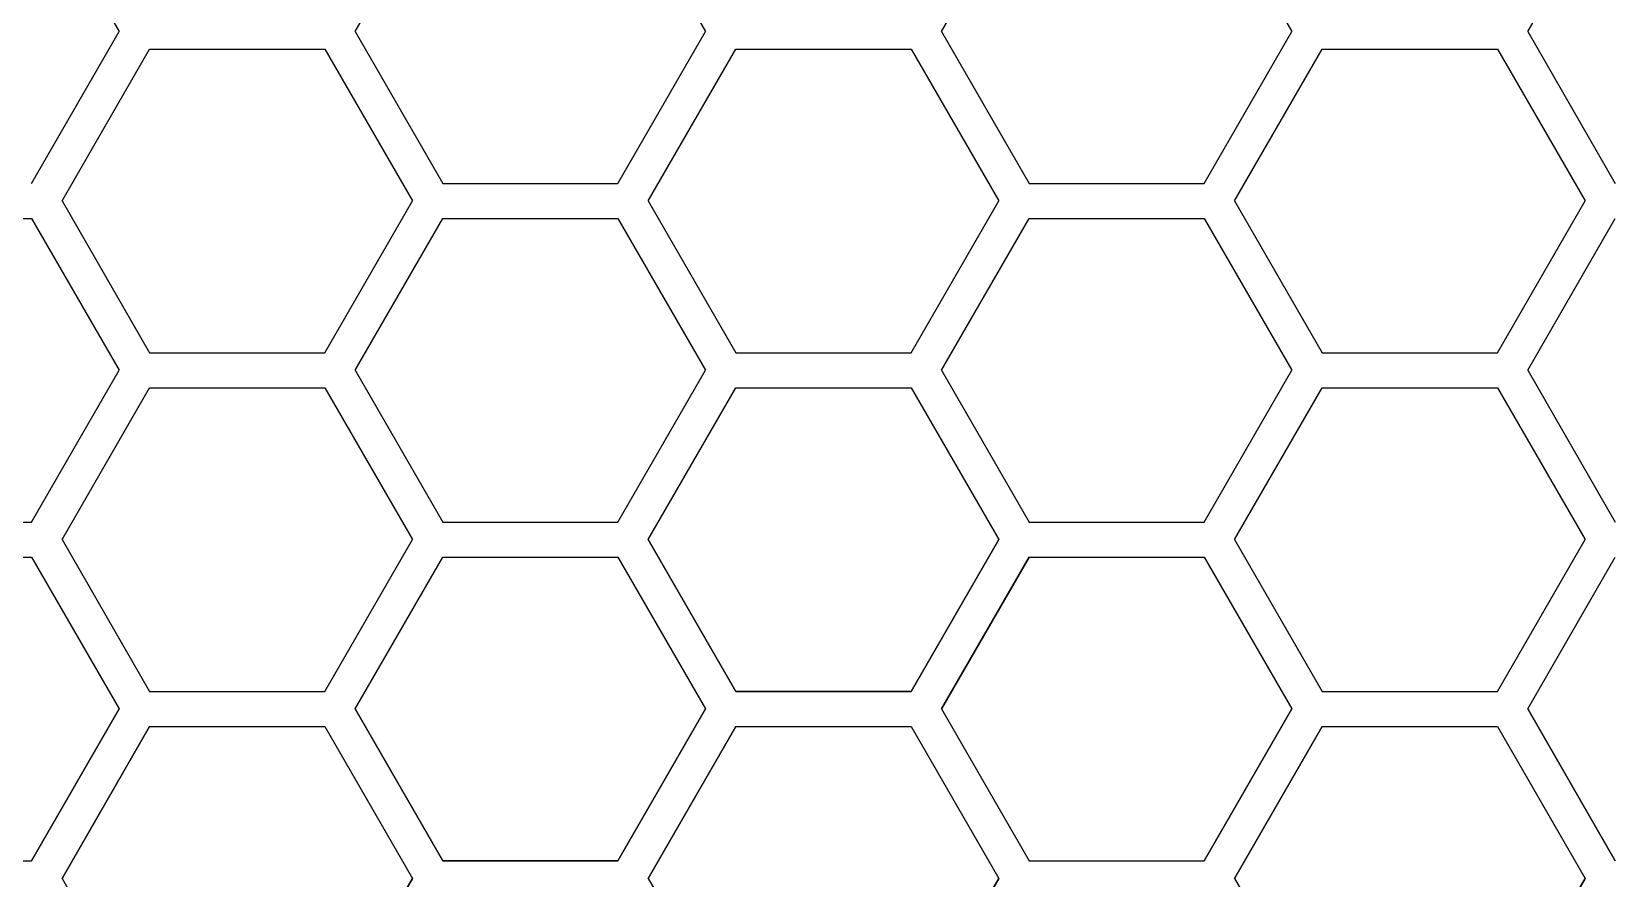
# Model space of a CAD drawing. Header units: millimetres. Extents: x 606 to 1123, y -612 to 146.
# Drawn here: x 740.7 to 921.5, y -243.3 to -146.7 of the extents above; entities that cross this region are included whole.
import ezdxf

# ---------------------------------------------------------------- set-up
doc = ezdxf.new("R2010")
doc.units = ezdxf.units.MM
doc.layers.get('0').update_dxf_attribs({"linetype": 'CONTINUOUS', "lineweight": 25})

msp = doc.modelspace()

# ---------------------------------------------------------------- linework, layer by layer
for p, q in [((740.68, -129.42), (750.68, -146.74)), ((740.68, -129.42), (750.68, -146.74)), ((740.68, -129.42), (750.68, -146.74)), ((777.61, -146.74), (787.61, -129.42)), ((777.61, -146.74), (787.61, -129.42)), ((777.61, -146.74), (787.61, -129.42)), ((777.61, -146.74), (787.61, -129.42)), ((777.61, -146.74), (787.61, -129.42)), ((777.61, -146.74), (787.61, -129.42)), ((777.61, -146.74), (787.61, -129.42)), ((777.61, -146.74), (787.61, -129.42)), ((777.61, -146.74), (787.61, -129.42)), ((807.61, -129.42), (817.61, -146.74)), ((807.61, -129.42), (817.61, -146.74)), ((807.61, -129.42), (817.61, -146.74)), ((807.61, -129.42), (817.61, -146.74)), ((807.61, -129.42), (817.61, -146.74)), ((807.61, -129.42), (817.61, -146.74)), ((807.61, -129.42), (817.61, -146.74)), ((807.61, -129.42), (817.61, -146.74)), ((807.61, -129.42), (817.61, -146.74)), ((844.54, -146.74), (854.54, -129.42)), ((844.54, -146.74), (854.54, -129.42)), ((844.54, -146.74), (854.54, -129.42)), ((844.54, -146.74), (854.54, -129.42)), ((844.54, -146.74), (854.54, -129.42)), ((844.54, -146.74), (854.54, -129.42)), ((874.54, -129.42), (884.54, -146.74)), ((874.54, -129.42), (884.54, -146.74)), ((874.54, -129.42), (884.54, -146.74)), ((874.54, -129.42), (884.54, -146.74)), ((874.54, -129.42), (884.54, -146.74)), ((874.54, -129.42), (884.54, -146.74)), ((911.47, -146.74), (921.47, -129.42)), ((911.47, -146.74), (921.47, -129.42)), ((911.47, -146.74), (921.47, -129.42)), ((911.47, -146.74), (921.47, -129.42)), ((911.47, -146.74), (921.47, -129.42)), ((911.47, -146.74), (921.47, -129.42)), ((740.68, -164.06), (750.68, -146.74)), ((740.68, -164.06), (750.68, -146.74)), ((740.68, -164.06), (750.68, -146.74)), ((740.68, -164.06), (750.68, -146.74)), ((740.68, -164.06), (750.68, -146.74)), ((740.68, -164.06), (750.68, -146.74)), ((777.61, -146.74), (787.61, -164.06)), ((777.61, -146.74), (787.61, -164.06)), ((777.61, -146.74), (787.61, -164.06)), ((777.61, -146.74), (787.61, -164.06)), ((777.61, -146.74), (787.61, -164.06)), ((777.61, -146.74), (787.61, -164.06)), ((777.61, -146.74), (787.61, -164.06)), ((777.61, -146.74), (787.61, -164.06)), ((777.61, -146.74), (787.61, -164.06)), ((777.61, -146.74), (787.61, -164.06)), ((777.61, -146.74), (787.61, -164.06)), ((777.61, -146.74), (787.61, -164.06)), ((807.61, -164.06), (817.61, -146.74)), ((807.61, -164.06), (817.61, -146.74)), ((807.61, -164.06), (817.61, -146.74)), ((807.61, -164.06), (817.61, -146.74)), ((807.61, -164.06), (817.61, -146.74)), ((807.61, -164.06), (817.61, -146.74)), ((807.61, -164.06), (817.61, -146.74)), ((807.61, -164.06), (817.61, -146.74)), ((807.61, -164.06), (817.61, -146.74)), ((807.61, -164.06), (817.61, -146.74)), ((807.61, -164.06), (817.61, -146.74)), ((807.61, -164.06), (817.61, -146.74)), ((844.54, -146.74), (854.54, -164.06)), ((844.54, -146.74), (854.54, -164.06)), ((844.54, -146.74), (854.54, -164.06)), ((844.54, -146.74), (854.54, -164.06)), ((844.54, -146.74), (854.54, -164.06)), ((844.54, -146.74), (854.54, -164.06)), ((874.54, -164.06), (884.54, -146.74)), ((874.54, -164.06), (884.54, -146.74)), ((874.54, -164.06), (884.54, -146.74)), ((874.54, -164.06), (884.54, -146.74)), ((874.54, -164.06), (884.54, -146.74)), ((874.54, -164.06), (884.54, -146.74)), ((911.47, -146.74), (921.47, -164.06)), ((911.47, -146.74), (921.47, -164.06)), ((911.47, -146.74), (921.47, -164.06)), ((911.47, -146.74), (921.47, -164.06)), ((911.47, -146.74), (921.47, -164.06)), ((911.47, -146.74), (921.47, -164.06)), ((744.15, -166.06), (754.15, -148.74)), ((744.15, -166.06), (754.15, -148.74)), ((744.15, -166.06), (754.15, -148.74)), ((744.15, -166.06), (754.15, -148.74)), ((744.15, -166.06), (754.15, -148.74)), ((744.15, -166.06), (754.15, -148.74)), ((744.15, -166.06), (754.15, -148.74)), ((744.15, -166.06), (754.15, -148.74)), ((744.15, -166.06), (754.15, -148.74)), ((744.15, -166.06), (754.15, -148.74)), ((744.15, -166.06), (754.15, -148.74)), ((744.15, -166.06), (754.15, -148.74)), ((754.15, -148.74), (774.15, -148.74)), ((754.15, -148.74), (774.15, -148.74)), ((754.15, -148.74), (774.15, -148.74)), ((754.15, -148.74), (774.15, -148.74)), ((754.15, -148.74), (774.15, -148.74)), ((754.15, -148.74), (774.15, -148.74)), ((754.15, -148.74), (774.15, -148.74)), ((754.15, -148.74), (774.15, -148.74)), ((754.15, -148.74), (774.15, -148.74)), ((754.15, -148.74), (774.15, -148.74)), ((754.15, -148.74), (774.15, -148.74)), ((754.15, -148.74), (774.15, -148.74)), ((774.15, -148.74), (784.15, -166.06)), ((774.15, -148.74), (784.15, -166.06)), ((774.15, -148.74), (784.15, -166.06)), ((774.15, -148.74), (784.15, -166.06)), ((774.15, -148.74), (784.15, -166.06)), ((774.15, -148.74), (784.15, -166.06)), ((774.15, -148.74), (784.15, -166.06)), ((774.15, -148.74), (784.15, -166.06)), ((774.15, -148.74), (784.15, -166.06)), ((774.15, -148.74), (784.15, -166.06)), ((774.15, -148.74), (784.15, -166.06)), ((774.15, -148.74), (784.15, -166.06)), ((811.08, -166.06), (821.08, -148.74)), ((811.08, -166.06), (821.08, -148.74)), ((811.08, -166.06), (821.08, -148.74)), ((811.08, -166.06), (821.08, -148.74)), ((811.08, -166.06), (821.08, -148.74)), ((811.08, -166.06), (821.08, -148.74)), ((821.08, -148.74), (841.08, -148.74)), ((821.08, -148.74), (841.08, -148.74)), ((821.08, -148.74), (841.08, -148.74)), ((821.08, -148.74), (841.08, -148.74)), ((821.08, -148.74), (841.08, -148.74)), ((821.08, -148.74), (841.08, -148.74)), ((841.08, -148.74), (851.08, -166.06)), ((841.08, -148.74), (851.08, -166.06)), ((841.08, -148.74), (851.08, -166.06)), ((841.08, -148.74), (851.08, -166.06)), ((841.08, -148.74), (851.08, -166.06)), ((841.08, -148.74), (851.08, -166.06)), ((878.01, -166.06), (888.01, -148.74)), ((878.01, -166.06), (888.01, -148.74)), ((878.01, -166.06), (888.01, -148.74)), ((878.01, -166.06), (888.01, -148.74)), ((878.01, -166.06), (888.01, -148.74)), ((878.01, -166.06), (888.01, -148.74)), ((878.01, -166.06), (888.01, -148.74)), ((878.01, -166.06), (888.01, -148.74)), ((878.01, -166.06), (888.01, -148.74)), ((888.01, -148.74), (908.01, -148.74)), ((888.01, -148.74), (908.01, -148.74)), ((888.01, -148.74), (908.01, -148.74)), ((888.01, -148.74), (908.01, -148.74)), ((888.01, -148.74), (908.01, -148.74)), ((888.01, -148.74), (908.01, -148.74)), ((888.01, -148.74), (908.01, -148.74)), ((888.01, -148.74), (908.01, -148.74)), ((888.01, -148.74), (908.01, -148.74)), ((908.01, -148.74), (918.01, -166.06)), ((908.01, -148.74), (918.01, -166.06)), ((908.01, -148.74), (918.01, -166.06)), ((908.01, -148.74), (918.01, -166.06)), ((908.01, -148.74), (918.01, -166.06)), ((908.01, -148.74), (918.01, -166.06)), ((908.01, -148.74), (918.01, -166.06)), ((908.01, -148.74), (918.01, -166.06)), ((908.01, -148.74), (918.01, -166.06)), ((787.61, -164.06), (807.61, -164.06)), ((787.61, -164.06), (807.61, -164.06)), ((787.61, -164.06), (807.61, -164.06)), ((787.61, -164.06), (807.61, -164.06)), ((787.61, -164.06), (807.61, -164.06)), ((787.61, -164.06), (807.61, -164.06)), ((787.61, -164.06), (807.61, -164.06)), ((787.61, -164.06), (807.61, -164.06)), ((787.61, -164.06), (807.61, -164.06)), ((787.61, -164.06), (807.61, -164.06)), ((787.61, -164.06), (807.61, -164.06)), ((787.61, -164.06), (807.61, -164.06)), ((854.54, -164.06), (874.54, -164.06)), ((854.54, -164.06), (874.54, -164.06)), ((854.54, -164.06), (874.54, -164.06)), ((854.54, -164.06), (874.54, -164.06)), ((854.54, -164.06), (874.54, -164.06)), ((854.54, -164.06), (874.54, -164.06)), ((744.15, -166.06), (754.15, -183.38)), ((744.15, -166.06), (754.15, -183.38)), ((744.15, -166.06), (754.15, -183.38)), ((744.15, -166.06), (754.15, -183.38)), ((744.15, -166.06), (754.15, -183.38)), ((744.15, -166.06), (754.15, -183.38)), ((744.15, -166.06), (754.15, -183.38)), ((744.15, -166.06), (754.15, -183.38)), ((744.15, -166.06), (754.15, -183.38)), ((744.15, -166.06), (754.15, -183.38)), ((744.15, -166.06), (754.15, -183.38)), ((744.15, -166.06), (754.15, -183.38)), ((774.15, -183.38), (784.15, -166.06)), ((774.15, -183.38), (784.15, -166.06)), ((774.15, -183.38), (784.15, -166.06)), ((774.15, -183.38), (784.15, -166.06)), ((774.15, -183.38), (784.15, -166.06)), ((774.15, -183.38), (784.15, -166.06)), ((774.15, -183.38), (784.15, -166.06)), ((774.15, -183.38), (784.15, -166.06)), ((774.15, -183.38), (784.15, -166.06)), ((774.15, -183.38), (784.15, -166.06)), ((774.15, -183.38), (784.15, -166.06)), ((774.15, -183.38), (784.15, -166.06)), ((811.08, -166.06), (821.08, -183.38)), ((811.08, -166.06), (821.08, -183.38)), ((811.08, -166.06), (821.08, -183.38)), ((811.08, -166.06), (821.08, -183.38)), ((811.08, -166.06), (821.08, -183.38)), ((811.08, -166.06), (821.08, -183.38)), ((841.08, -183.38), (851.08, -166.06)), ((841.08, -183.38), (851.08, -166.06)), ((841.08, -183.38), (851.08, -166.06)), ((841.08, -183.38), (851.08, -166.06)), ((841.08, -183.38), (851.08, -166.06)), ((841.08, -183.38), (851.08, -166.06)), ((878.01, -166.06), (888.01, -183.38)), ((878.01, -166.06), (888.01, -183.38)), ((878.01, -166.06), (888.01, -183.38)), ((878.01, -166.06), (888.01, -183.38)), ((878.01, -166.06), (888.01, -183.38)), ((878.01, -166.06), (888.01, -183.38)), ((878.01, -166.06), (888.01, -183.38)), ((878.01, -166.06), (888.01, -183.38)), ((878.01, -166.06), (888.01, -183.38)), ((908.01, -183.38), (918.01, -166.06)), ((908.01, -183.38), (918.01, -166.06)), ((908.01, -183.38), (918.01, -166.06)), ((908.01, -183.38), (918.01, -166.06)), ((908.01, -183.38), (918.01, -166.06)), ((908.01, -183.38), (918.01, -166.06)), ((908.01, -183.38), (918.01, -166.06)), ((908.01, -183.38), (918.01, -166.06)), ((908.01, -183.38), (918.01, -166.06)), ((720.68, -168.06), (740.68, -168.06)), ((720.68, -168.06), (740.68, -168.06)), ((720.68, -168.06), (740.68, -168.06)), ((720.68, -168.06), (740.68, -168.06)), ((720.68, -168.06), (740.68, -168.06)), ((720.68, -168.06), (740.68, -168.06)), ((740.68, -168.06), (750.68, -185.38)), ((740.68, -168.06), (750.68, -185.38)), ((740.68, -168.06), (750.68, -185.38)), ((740.68, -168.06), (750.68, -185.38)), ((740.68, -168.06), (750.68, -185.38)), ((740.68, -168.06), (750.68, -185.38)), ((740.68, -168.06), (750.68, -185.38)), ((740.68, -168.06), (750.68, -185.38)), ((740.68, -168.06), (750.68, -185.38)), ((777.61, -185.38), (787.61, -168.06)), ((777.61, -185.38), (787.61, -168.06)), ((777.61, -185.38), (787.61, -168.06)), ((777.61, -185.38), (787.61, -168.06)), ((777.61, -185.38), (787.61, -168.06)), ((777.61, -185.38), (787.61, -168.06)), ((777.61, -185.38), (787.61, -168.06)), ((777.61, -185.38), (787.61, -168.06)), ((777.61, -185.38), (787.61, -168.06)), ((787.61, -168.06), (807.61, -168.06)), ((787.61, -168.06), (807.61, -168.06)), ((787.61, -168.06), (807.61, -168.06)), ((787.61, -168.06), (807.61, -168.06)), ((787.61, -168.06), (807.61, -168.06)), ((787.61, -168.06), (807.61, -168.06)), ((787.61, -168.06), (807.61, -168.06)), ((787.61, -168.06), (807.61, -168.06)), ((787.61, -168.06), (807.61, -168.06)), ((807.61, -168.06), (817.61, -185.38)), ((807.61, -168.06), (817.61, -185.38)), ((807.61, -168.06), (817.61, -185.38)), ((807.61, -168.06), (817.61, -185.38)), ((807.61, -168.06), (817.61, -185.38)), ((807.61, -168.06), (817.61, -185.38)), ((807.61, -168.06), (817.61, -185.38)), ((807.61, -168.06), (817.61, -185.38)), ((807.61, -168.06), (817.61, -185.38)), ((844.54, -185.38), (854.54, -168.06)), ((844.54, -185.38), (854.54, -168.06)), ((844.54, -185.38), (854.54, -168.06)), ((844.54, -185.38), (854.54, -168.06)), ((844.54, -185.38), (854.54, -168.06)), ((844.54, -185.38), (854.54, -168.06)), ((844.54, -185.38), (854.54, -168.06)), ((844.54, -185.38), (854.54, -168.06)), ((844.54, -185.38), (854.54, -168.06)), ((854.54, -168.06), (874.54, -168.06)), ((854.54, -168.06), (874.54, -168.06)), ((854.54, -168.06), (874.54, -168.06)), ((854.54, -168.06), (874.54, -168.06)), ((854.54, -168.06), (874.54, -168.06)), ((854.54, -168.06), (874.54, -168.06)), ((854.54, -168.06), (874.54, -168.06)), ((854.54, -168.06), (874.54, -168.06)), ((854.54, -168.06), (874.54, -168.06)), ((874.54, -168.06), (884.54, -185.38)), ((874.54, -168.06), (884.54, -185.38)), ((874.54, -168.06), (884.54, -185.38)), ((874.54, -168.06), (884.54, -185.38)), ((874.54, -168.06), (884.54, -185.38)), ((874.54, -168.06), (884.54, -185.38)), ((874.54, -168.06), (884.54, -185.38)), ((874.54, -168.06), (884.54, -185.38)), ((874.54, -168.06), (884.54, -185.38)), ((911.47, -185.38), (921.47, -168.06)), ((911.47, -185.38), (921.47, -168.06)), ((911.47, -185.38), (921.47, -168.06)), ((754.15, -183.38), (774.15, -183.38)), ((754.15, -183.38), (774.15, -183.38)), ((754.15, -183.38), (774.15, -183.38)), ((754.15, -183.38), (774.15, -183.38)), ((754.15, -183.38), (774.15, -183.38)), ((754.15, -183.38), (774.15, -183.38)), ((754.15, -183.38), (774.15, -183.38)), ((754.15, -183.38), (774.15, -183.38)), ((754.15, -183.38), (774.15, -183.38)), ((754.15, -183.38), (774.15, -183.38)), ((754.15, -183.38), (774.15, -183.38)), ((754.15, -183.38), (774.15, -183.38)), ((821.08, -183.38), (841.08, -183.38)), ((821.08, -183.38), (841.08, -183.38)), ((821.08, -183.38), (841.08, -183.38)), ((821.08, -183.38), (841.08, -183.38)), ((821.08, -183.38), (841.08, -183.38)), ((821.08, -183.38), (841.08, -183.38)), ((821.08, -183.38), (841.08, -183.38)), ((821.08, -183.38), (841.08, -183.38)), ((821.08, -183.38), (841.08, -183.38)), ((821.08, -183.38), (841.08, -183.38)), ((821.08, -183.38), (841.08, -183.38)), ((821.08, -183.38), (841.08, -183.38)), ((888.01, -183.38), (908.01, -183.38)), ((888.01, -183.38), (908.01, -183.38)), ((888.01, -183.38), (908.01, -183.38)), ((888.01, -183.38), (908.01, -183.38)), ((888.01, -183.38), (908.01, -183.38)), ((888.01, -183.38), (908.01, -183.38)), ((888.01, -183.38), (908.01, -183.38)), ((888.01, -183.38), (908.01, -183.38)), ((888.01, -183.38), (908.01, -183.38)), ((740.68, -202.7), (750.68, -185.38)), ((740.68, -202.7), (750.68, -185.38)), ((740.68, -202.7), (750.68, -185.38)), ((740.68, -202.7), (750.68, -185.38)), ((740.68, -202.7), (750.68, -185.38)), ((740.68, -202.7), (750.68, -185.38)), ((740.68, -202.7), (750.68, -185.38)), ((740.68, -202.7), (750.68, -185.38)), ((740.68, -202.7), (750.68, -185.38)), ((777.61, -185.38), (787.61, -202.7)), ((777.61, -185.38), (787.61, -202.7)), ((777.61, -185.38), (787.61, -202.7)), ((777.61, -185.38), (787.61, -202.7)), ((777.61, -185.38), (787.61, -202.7)), ((777.61, -185.38), (787.61, -202.7)), ((777.61, -185.38), (787.61, -202.7)), ((777.61, -185.38), (787.61, -202.7)), ((777.61, -185.38), (787.61, -202.7)), ((807.61, -202.7), (817.61, -185.38)), ((807.61, -202.7), (817.61, -185.38)), ((807.61, -202.7), (817.61, -185.38)), ((807.61, -202.7), (817.61, -185.38)), ((807.61, -202.7), (817.61, -185.38)), ((807.61, -202.7), (817.61, -185.38)), ((807.61, -202.7), (817.61, -185.38)), ((807.61, -202.7), (817.61, -185.38)), ((807.61, -202.7), (817.61, -185.38)), ((844.54, -185.38), (854.54, -202.7)), ((844.54, -185.38), (854.54, -202.7)), ((844.54, -185.38), (854.54, -202.7)), ((844.54, -185.38), (854.54, -202.7)), ((844.54, -185.38), (854.54, -202.7)), ((844.54, -185.38), (854.54, -202.7)), ((844.54, -185.38), (854.54, -202.7)), ((844.54, -185.38), (854.54, -202.7)), ((844.54, -185.38), (854.54, -202.7)), ((874.54, -202.7), (884.54, -185.38)), ((874.54, -202.7), (884.54, -185.38)), ((874.54, -202.7), (884.54, -185.38)), ((874.54, -202.7), (884.54, -185.38)), ((874.54, -202.7), (884.54, -185.38)), ((874.54, -202.7), (884.54, -185.38)), ((874.54, -202.7), (884.54, -185.38)), ((874.54, -202.7), (884.54, -185.38)), ((874.54, -202.7), (884.54, -185.38)), ((911.47, -185.38), (921.47, -202.7)), ((911.47, -185.38), (921.47, -202.7)), ((911.47, -185.38), (921.47, -202.7)), ((744.15, -204.7), (754.15, -187.38)), ((744.15, -204.7), (754.15, -187.38)), ((744.15, -204.7), (754.15, -187.38)), ((744.15, -204.7), (754.15, -187.38)), ((744.15, -204.7), (754.15, -187.38)), ((744.15, -204.7), (754.15, -187.38)), ((744.15, -204.7), (754.15, -187.38)), ((744.15, -204.7), (754.15, -187.38)), ((744.15, -204.7), (754.15, -187.38)), ((754.15, -187.38), (774.15, -187.38)), ((754.15, -187.38), (774.15, -187.38)), ((754.15, -187.38), (774.15, -187.38)), ((754.15, -187.38), (774.15, -187.38)), ((754.15, -187.38), (774.15, -187.38)), ((754.15, -187.38), (774.15, -187.38)), ((754.15, -187.38), (774.15, -187.38)), ((754.15, -187.38), (774.15, -187.38)), ((754.15, -187.38), (774.15, -187.38)), ((774.15, -187.38), (784.15, -204.7)), ((774.15, -187.38), (784.15, -204.7)), ((774.15, -187.38), (784.15, -204.7)), ((774.15, -187.38), (784.15, -204.7)), ((774.15, -187.38), (784.15, -204.7)), ((774.15, -187.38), (784.15, -204.7)), ((774.15, -187.38), (784.15, -204.7)), ((774.15, -187.38), (784.15, -204.7)), ((774.15, -187.38), (784.15, -204.7)), ((811.08, -204.7), (821.08, -187.38)), ((811.08, -204.7), (821.08, -187.38)), ((811.08, -204.7), (821.08, -187.38)), ((811.08, -204.7), (821.08, -187.38)), ((811.08, -204.7), (821.08, -187.38)), ((811.08, -204.7), (821.08, -187.38)), ((821.08, -187.38), (841.08, -187.38)), ((821.08, -187.38), (841.08, -187.38)), ((821.08, -187.38), (841.08, -187.38)), ((821.08, -187.38), (841.08, -187.38)), ((821.08, -187.38), (841.08, -187.38)), ((821.08, -187.38), (841.08, -187.38)), ((821.08, -187.38), (841.08, -187.38)), ((821.08, -187.38), (841.08, -187.38)), ((821.08, -187.38), (841.08, -187.38)), ((841.08, -187.38), (851.08, -204.7)), ((841.08, -187.38), (851.08, -204.7)), ((841.08, -187.38), (851.08, -204.7)), ((841.08, -187.38), (851.08, -204.7)), ((841.08, -187.38), (851.08, -204.7)), ((841.08, -187.38), (851.08, -204.7)), ((878.01, -204.7), (888.01, -187.38)), ((878.01, -204.7), (888.01, -187.38)), ((878.01, -204.7), (888.01, -187.38)), ((878.01, -204.7), (888.01, -187.38)), ((878.01, -204.7), (888.01, -187.38)), ((878.01, -204.7), (888.01, -187.38)), ((888.01, -187.38), (908.01, -187.38)), ((888.01, -187.38), (908.01, -187.38)), ((888.01, -187.38), (908.01, -187.38)), ((888.01, -187.38), (908.01, -187.38)), ((888.01, -187.38), (908.01, -187.38)), ((888.01, -187.38), (908.01, -187.38)), ((908.01, -187.38), (918.01, -204.7)), ((908.01, -187.38), (918.01, -204.7)), ((908.01, -187.38), (918.01, -204.7)), ((908.01, -187.38), (918.01, -204.7)), ((908.01, -187.38), (918.01, -204.7)), ((908.01, -187.38), (918.01, -204.7)), ((720.68, -202.7), (740.68, -202.7)), ((720.68, -202.7), (740.68, -202.7)), ((720.68, -202.7), (740.68, -202.7)), ((720.68, -202.7), (740.68, -202.7)), ((720.68, -202.7), (740.68, -202.7)), ((720.68, -202.7), (740.68, -202.7)), ((787.61, -202.7), (807.61, -202.7)), ((787.61, -202.7), (807.61, -202.7)), ((787.61, -202.7), (807.61, -202.7)), ((787.61, -202.7), (807.61, -202.7)), ((787.61, -202.7), (807.61, -202.7)), ((787.61, -202.7), (807.61, -202.7)), ((787.61, -202.7), (807.61, -202.7)), ((787.61, -202.7), (807.61, -202.7)), ((787.61, -202.7), (807.61, -202.7)), ((787.61, -202.7), (807.61, -202.7)), ((787.61, -202.7), (807.61, -202.7)), ((787.61, -202.7), (807.61, -202.7)), ((787.61, -202.7), (807.61, -202.7)), ((787.61, -202.7), (807.61, -202.7)), ((787.61, -202.7), (807.61, -202.7)), ((854.54, -202.7), (874.54, -202.7)), ((854.54, -202.7), (874.54, -202.7)), ((854.54, -202.7), (874.54, -202.7)), ((854.54, -202.7), (874.54, -202.7)), ((854.54, -202.7), (874.54, -202.7)), ((854.54, -202.7), (874.54, -202.7)), ((854.54, -202.7), (874.54, -202.7)), ((854.54, -202.7), (874.54, -202.7)), ((854.54, -202.7), (874.54, -202.7)), ((744.15, -204.7), (754.15, -222.02)), ((744.15, -204.7), (754.15, -222.02)), ((744.15, -204.7), (754.15, -222.02)), ((744.15, -204.7), (754.15, -222.02)), ((744.15, -204.7), (754.15, -222.02)), ((744.15, -204.7), (754.15, -222.02)), ((744.15, -204.7), (754.15, -222.02)), ((744.15, -204.7), (754.15, -222.02)), ((744.15, -204.7), (754.15, -222.02)), ((774.15, -222.02), (784.15, -204.7)), ((774.15, -222.02), (784.15, -204.7)), ((774.15, -222.02), (784.15, -204.7)), ((774.15, -222.02), (784.15, -204.7)), ((774.15, -222.02), (784.15, -204.7)), ((774.15, -222.02), (784.15, -204.7)), ((774.15, -222.02), (784.15, -204.7)), ((774.15, -222.02), (784.15, -204.7)), ((774.15, -222.02), (784.15, -204.7)), ((811.08, -204.7), (821.08, -222.02)), ((821.08, -222.02), (811.08, -204.7)), ((811.08, -204.7), (821.08, -222.02)), ((811.08, -204.7), (821.08, -222.02)), ((821.08, -222.02), (811.08, -204.7)), ((811.08, -204.7), (821.08, -222.02)), ((811.08, -204.7), (821.08, -222.02)), ((821.08, -222.02), (811.08, -204.7)), ((811.08, -204.7), (821.08, -222.02)), ((851.08, -204.7), (841.08, -222.02)), ((841.08, -222.02), (851.08, -204.7)), ((841.08, -222.02), (851.08, -204.7)), ((851.08, -204.7), (841.08, -222.02)), ((841.08, -222.02), (851.08, -204.7)), ((841.08, -222.02), (851.08, -204.7)), ((851.08, -204.7), (841.08, -222.02)), ((841.08, -222.02), (851.08, -204.7)), ((841.08, -222.02), (851.08, -204.7)), ((878.01, -204.7), (888.01, -222.02)), ((878.01, -204.7), (888.01, -222.02)), ((878.01, -204.7), (888.01, -222.02)), ((878.01, -204.7), (888.01, -222.02)), ((878.01, -204.7), (888.01, -222.02)), ((878.01, -204.7), (888.01, -222.02)), ((908.01, -222.02), (918.01, -204.7)), ((908.01, -222.02), (918.01, -204.7)), ((908.01, -222.02), (918.01, -204.7)), ((908.01, -222.02), (918.01, -204.7)), ((908.01, -222.02), (918.01, -204.7)), ((908.01, -222.02), (918.01, -204.7)), ((720.68, -206.7), (740.68, -206.7)), ((720.68, -206.7), (740.68, -206.7)), ((720.68, -206.7), (740.68, -206.7)), ((720.68, -206.7), (740.68, -206.7)), ((720.68, -206.7), (740.68, -206.7)), ((720.68, -206.7), (740.68, -206.7)), ((720.68, -206.7), (740.68, -206.7)), ((720.68, -206.7), (740.68, -206.7)), ((720.68, -206.7), (740.68, -206.7)), ((740.68, -206.7), (750.68, -224.02)), ((740.68, -206.7), (750.68, -224.02)), ((740.68, -206.7), (750.68, -224.02)), ((740.68, -206.7), (750.68, -224.02)), ((740.68, -206.7), (750.68, -224.02)), ((740.68, -206.7), (750.68, -224.02)), ((740.68, -206.7), (750.68, -224.02)), ((740.68, -206.7), (750.68, -224.02)), ((740.68, -206.7), (750.68, -224.02)), ((740.68, -206.7), (750.68, -224.02)), ((740.68, -206.7), (750.68, -224.02)), ((740.68, -206.7), (750.68, -224.02)), ((777.61, -224.02), (787.61, -206.7)), ((777.61, -224.02), (787.61, -206.7)), ((777.61, -224.02), (787.61, -206.7)), ((777.61, -224.02), (787.61, -206.7)), ((777.61, -224.02), (787.61, -206.7)), ((777.61, -224.02), (787.61, -206.7)), ((777.61, -224.02), (787.61, -206.7)), ((777.61, -224.02), (787.61, -206.7)), ((777.61, -224.02), (787.61, -206.7)), ((787.61, -206.7), (807.61, -206.7)), ((787.61, -206.7), (807.61, -206.7)), ((787.61, -206.7), (807.61, -206.7)), ((787.61, -206.7), (807.61, -206.7)), ((787.61, -206.7), (807.61, -206.7)), ((787.61, -206.7), (807.61, -206.7)), ((787.61, -206.7), (807.61, -206.7)), ((787.61, -206.7), (807.61, -206.7)), ((787.61, -206.7), (807.61, -206.7)), ((787.61, -206.7), (807.61, -206.7)), ((787.61, -206.7), (807.61, -206.7)), ((787.61, -206.7), (807.61, -206.7)), ((807.61, -206.7), (817.61, -224.02)), ((807.61, -206.7), (817.61, -224.02)), ((807.61, -206.7), (817.61, -224.02)), ((807.61, -206.7), (817.61, -224.02)), ((807.61, -206.7), (817.61, -224.02)), ((807.61, -206.7), (817.61, -224.02)), ((807.61, -206.7), (817.61, -224.02)), ((807.61, -206.7), (817.61, -224.02)), ((807.61, -206.7), (817.61, -224.02)), ((854.54, -206.7), (844.54, -224.02)), ((844.54, -224.02), (854.54, -206.7)), ((844.54, -224.02), (854.54, -206.7)), ((854.54, -206.7), (844.54, -224.02)), ((844.54, -224.02), (854.54, -206.7)), ((844.54, -224.02), (854.54, -206.7)), ((854.54, -206.7), (844.54, -224.02)), ((844.54, -224.02), (854.54, -206.7)), ((844.54, -224.02), (854.54, -206.7)), ((854.54, -206.7), (874.54, -206.7)), ((854.54, -206.7), (874.54, -206.7)), ((854.54, -206.7), (874.54, -206.7)), ((854.54, -206.7), (874.54, -206.7)), ((854.54, -206.7), (874.54, -206.7)), ((854.54, -206.7), (874.54, -206.7)), ((854.54, -206.7), (874.54, -206.7)), ((854.54, -206.7), (874.54, -206.7)), ((854.54, -206.7), (874.54, -206.7)), ((874.54, -206.7), (884.54, -224.02)), ((874.54, -206.7), (884.54, -224.02)), ((874.54, -206.7), (884.54, -224.02)), ((874.54, -206.7), (884.54, -224.02)), ((874.54, -206.7), (884.54, -224.02)), ((874.54, -206.7), (884.54, -224.02)), ((874.54, -206.7), (884.54, -224.02)), ((874.54, -206.7), (884.54, -224.02)), ((874.54, -206.7), (884.54, -224.02)), ((911.47, -224.02), (921.47, -206.7)), ((911.47, -224.02), (921.47, -206.7)), ((911.47, -224.02), (921.47, -206.7)), ((754.15, -222.02), (774.15, -222.02)), ((754.15, -222.02), (774.15, -222.02)), ((754.15, -222.02), (774.15, -222.02)), ((754.15, -222.02), (774.15, -222.02)), ((754.15, -222.02), (774.15, -222.02)), ((754.15, -222.02), (774.15, -222.02)), ((754.15, -222.02), (774.15, -222.02)), ((754.15, -222.02), (774.15, -222.02)), ((754.15, -222.02), (774.15, -222.02)), ((841.08, -222.02), (821.08, -222.02)), ((821.08, -222.02), (841.08, -222.02)), ((821.08, -222.02), (841.08, -222.02)), ((841.08, -222.02), (821.08, -222.02)), ((821.08, -222.02), (841.08, -222.02)), ((821.08, -222.02), (841.08, -222.02)), ((841.08, -222.02), (821.08, -222.02)), ((821.08, -222.02), (841.08, -222.02)), ((821.08, -222.02), (841.08, -222.02)), ((888.01, -222.02), (908.01, -222.02)), ((888.01, -222.02), (908.01, -222.02)), ((888.01, -222.02), (908.01, -222.02)), ((888.01, -222.02), (908.01, -222.02)), ((888.01, -222.02), (908.01, -222.02)), ((888.01, -222.02), (908.01, -222.02)), ((750.68, -224.02), (740.68, -241.35)), ((740.68, -241.35), (750.68, -224.02)), ((740.68, -241.35), (750.68, -224.02)), ((740.68, -241.35), (750.68, -224.02)), ((740.68, -241.35), (750.68, -224.02)), ((750.68, -224.02), (740.68, -241.35)), ((740.68, -241.35), (750.68, -224.02)), ((740.68, -241.35), (750.68, -224.02)), ((740.68, -241.35), (750.68, -224.02)), ((740.68, -241.35), (750.68, -224.02)), ((750.68, -224.02), (740.68, -241.35)), ((740.68, -241.35), (750.68, -224.02)), ((740.68, -241.35), (750.68, -224.02)), ((740.68, -241.35), (750.68, -224.02)), ((740.68, -241.35), (750.68, -224.02)), ((777.61, -224.02), (787.61, -241.35)), ((777.61, -224.02), (787.61, -241.35)), ((777.61, -224.02), (787.61, -241.35)), ((787.61, -241.35), (777.61, -224.02)), ((777.61, -224.02), (787.61, -241.35)), ((777.61, -224.02), (787.61, -241.35)), ((777.61, -224.02), (787.61, -241.35)), ((787.61, -241.35), (777.61, -224.02)), ((777.61, -224.02), (787.61, -241.35)), ((777.61, -224.02), (787.61, -241.35)), ((777.61, -224.02), (787.61, -241.35)), ((787.61, -241.35), (777.61, -224.02)), ((807.61, -241.35), (817.61, -224.02)), ((807.61, -241.35), (817.61, -224.02)), ((817.61, -224.02), (807.61, -241.35)), ((807.61, -241.35), (817.61, -224.02)), ((807.61, -241.35), (817.61, -224.02)), ((807.61, -241.35), (817.61, -224.02)), ((817.61, -224.02), (807.61, -241.35)), ((807.61, -241.35), (817.61, -224.02)), ((807.61, -241.35), (817.61, -224.02)), ((807.61, -241.35), (817.61, -224.02)), ((817.61, -224.02), (807.61, -241.35)), ((807.61, -241.35), (817.61, -224.02)), ((844.54, -224.02), (854.54, -241.35)), ((844.54, -224.02), (854.54, -241.35)), ((844.54, -224.02), (854.54, -241.35)), ((844.54, -224.02), (854.54, -241.35)), ((844.54, -224.02), (854.54, -241.35)), ((844.54, -224.02), (854.54, -241.35)), ((844.54, -224.02), (854.54, -241.35)), ((844.54, -224.02), (854.54, -241.35)), ((844.54, -224.02), (854.54, -241.35)), ((884.54, -224.02), (874.54, -241.35)), ((874.54, -241.35), (884.54, -224.02)), ((874.54, -241.35), (884.54, -224.02)), ((884.54, -224.02), (874.54, -241.35)), ((874.54, -241.35), (884.54, -224.02)), ((874.54, -241.35), (884.54, -224.02)), ((884.54, -224.02), (874.54, -241.35)), ((874.54, -241.35), (884.54, -224.02)), ((874.54, -241.35), (884.54, -224.02)), ((911.47, -224.02), (921.47, -241.35)), ((921.47, -241.35), (911.47, -224.02)), ((911.47, -224.02), (921.47, -241.35)), ((921.47, -241.35), (911.47, -224.02)), ((911.47, -224.02), (921.47, -241.35)), ((921.47, -241.35), (911.47, -224.02)), ((744.15, -243.35), (754.15, -226.02)), ((754.15, -226.02), (744.15, -243.35)), ((744.15, -243.35), (754.15, -226.02)), ((744.15, -243.35), (754.15, -226.02)), ((744.15, -243.35), (754.15, -226.02)), ((754.15, -226.02), (744.15, -243.35)), ((744.15, -243.35), (754.15, -226.02)), ((744.15, -243.35), (754.15, -226.02)), ((744.15, -243.35), (754.15, -226.02)), ((754.15, -226.02), (744.15, -243.35)), ((744.15, -243.35), (754.15, -226.02)), ((744.15, -243.35), (754.15, -226.02)), ((754.15, -226.02), (774.15, -226.02)), ((754.15, -226.02), (774.15, -226.02)), ((754.15, -226.02), (774.15, -226.02)), ((754.15, -226.02), (774.15, -226.02)), ((754.15, -226.02), (774.15, -226.02)), ((754.15, -226.02), (774.15, -226.02)), ((754.15, -226.02), (774.15, -226.02)), ((754.15, -226.02), (774.15, -226.02)), ((754.15, -226.02), (774.15, -226.02)), ((754.15, -226.02), (774.15, -226.02)), ((754.15, -226.02), (774.15, -226.02)), ((754.15, -226.02), (774.15, -226.02)), ((774.15, -226.02), (784.15, -243.35)), ((774.15, -226.02), (784.15, -243.35)), ((774.15, -226.02), (784.15, -243.35)), ((774.15, -226.02), (784.15, -243.35)), ((774.15, -226.02), (784.15, -243.35)), ((774.15, -226.02), (784.15, -243.35)), ((774.15, -226.02), (784.15, -243.35)), ((774.15, -226.02), (784.15, -243.35)), ((774.15, -226.02), (784.15, -243.35)), ((774.15, -226.02), (784.15, -243.35)), ((774.15, -226.02), (784.15, -243.35)), ((774.15, -226.02), (784.15, -243.35)), ((811.08, -243.35), (821.08, -226.02)), ((821.08, -226.02), (811.08, -243.35)), ((811.08, -243.35), (821.08, -226.02)), ((811.08, -243.35), (821.08, -226.02)), ((821.08, -226.02), (811.08, -243.35)), ((811.08, -243.35), (821.08, -226.02)), ((811.08, -243.35), (821.08, -226.02)), ((821.08, -226.02), (811.08, -243.35)), ((811.08, -243.35), (821.08, -226.02)), ((821.08, -226.02), (841.08, -226.02)), ((821.08, -226.02), (841.08, -226.02)), ((821.08, -226.02), (841.08, -226.02)), ((821.08, -226.02), (841.08, -226.02)), ((821.08, -226.02), (841.08, -226.02)), ((821.08, -226.02), (841.08, -226.02)), ((821.08, -226.02), (841.08, -226.02)), ((821.08, -226.02), (841.08, -226.02)), ((821.08, -226.02), (841.08, -226.02)), ((841.08, -226.02), (851.08, -243.35)), ((841.08, -226.02), (851.08, -243.35)), ((841.08, -226.02), (851.08, -243.35)), ((841.08, -226.02), (851.08, -243.35)), ((841.08, -226.02), (851.08, -243.35)), ((841.08, -226.02), (851.08, -243.35)), ((841.08, -226.02), (851.08, -243.35)), ((841.08, -226.02), (851.08, -243.35)), ((841.08, -226.02), (851.08, -243.35)), ((888.01, -226.02), (878.01, -243.35)), ((878.01, -243.35), (888.01, -226.02)), ((888.01, -226.02), (878.01, -243.35)), ((878.01, -243.35), (888.01, -226.02)), ((888.01, -226.02), (878.01, -243.35)), ((878.01, -243.35), (888.01, -226.02)), ((888.01, -226.02), (908.01, -226.02)), ((888.01, -226.02), (908.01, -226.02)), ((888.01, -226.02), (908.01, -226.02)), ((888.01, -226.02), (908.01, -226.02)), ((888.01, -226.02), (908.01, -226.02)), ((888.01, -226.02), (908.01, -226.02)), ((908.01, -226.02), (918.01, -243.35)), ((908.01, -226.02), (918.01, -243.35)), ((908.01, -226.02), (918.01, -243.35)), ((908.01, -226.02), (918.01, -243.35)), ((908.01, -226.02), (918.01, -243.35)), ((908.01, -226.02), (918.01, -243.35)), ((720.68, -241.35), (740.68, -241.35)), ((720.68, -241.35), (740.68, -241.35)), ((720.68, -241.35), (740.68, -241.35)), ((720.68, -241.35), (740.68, -241.35)), ((720.68, -241.35), (740.68, -241.35)), ((720.68, -241.35), (740.68, -241.35)), ((720.68, -241.35), (740.68, -241.35)), ((720.68, -241.35), (740.68, -241.35)), ((720.68, -241.35), (740.68, -241.35)), ((787.61, -241.35), (807.61, -241.35)), ((787.61, -241.35), (807.61, -241.35)), ((807.61, -241.35), (787.61, -241.35)), ((787.61, -241.35), (807.61, -241.35)), ((787.61, -241.35), (807.61, -241.35)), ((787.61, -241.35), (807.61, -241.35)), ((807.61, -241.35), (787.61, -241.35)), ((787.61, -241.35), (807.61, -241.35)), ((787.61, -241.35), (807.61, -241.35)), ((787.61, -241.35), (807.61, -241.35)), ((807.61, -241.35), (787.61, -241.35)), ((787.61, -241.35), (807.61, -241.35)), ((854.54, -241.35), (874.54, -241.35)), ((854.54, -241.35), (874.54, -241.35)), ((854.54, -241.35), (874.54, -241.35)), ((854.54, -241.35), (874.54, -241.35)), ((854.54, -241.35), (874.54, -241.35)), ((854.54, -241.35), (874.54, -241.35)), ((854.54, -241.35), (874.54, -241.35)), ((854.54, -241.35), (874.54, -241.35)), ((854.54, -241.35), (874.54, -241.35)), ((744.15, -243.35), (754.15, -260.67)), ((744.15, -243.35), (754.15, -260.67)), ((744.15, -243.35), (754.15, -260.67)), ((744.15, -243.35), (754.15, -260.67)), ((744.15, -243.35), (754.15, -260.67)), ((744.15, -243.35), (754.15, -260.67)), ((744.15, -243.35), (754.15, -260.67)), ((744.15, -243.35), (754.15, -260.67)), ((744.15, -243.35), (754.15, -260.67)), ((744.15, -243.35), (754.15, -260.67)), ((744.15, -243.35), (754.15, -260.67)), ((744.15, -243.35), (754.15, -260.67)), ((774.15, -260.67), (784.15, -243.35)), ((784.15, -243.35), (774.15, -260.67)), ((774.15, -260.67), (784.15, -243.35)), ((774.15, -260.67), (784.15, -243.35)), ((784.15, -243.35), (774.15, -260.67)), ((774.15, -260.67), (784.15, -243.35)), ((774.15, -260.67), (784.15, -243.35)), ((784.15, -243.35), (774.15, -260.67)), ((774.15, -260.67), (784.15, -243.35)), ((811.08, -243.35), (821.08, -260.67)), ((811.08, -243.35), (821.08, -260.67)), ((811.08, -243.35), (821.08, -260.67)), ((811.08, -243.35), (821.08, -260.67)), ((811.08, -243.35), (821.08, -260.67)), ((811.08, -243.35), (821.08, -260.67)), ((841.08, -260.67), (851.08, -243.35)), ((851.08, -243.35), (841.08, -260.67)), ((841.08, -260.67), (851.08, -243.35)), ((851.08, -243.35), (841.08, -260.67)), ((841.08, -260.67), (851.08, -243.35)), ((851.08, -243.35), (841.08, -260.67)), ((878.01, -243.35), (888.01, -260.67)), ((878.01, -243.35), (888.01, -260.67)), ((878.01, -243.35), (888.01, -260.67)), ((878.01, -243.35), (888.01, -260.67)), ((878.01, -243.35), (888.01, -260.67)), ((878.01, -243.35), (888.01, -260.67)), ((918.01, -243.35), (908.01, -260.67)), ((908.01, -260.67), (918.01, -243.35)), ((918.01, -243.35), (908.01, -260.67)), ((908.01, -260.67), (918.01, -243.35)), ((918.01, -243.35), (908.01, -260.67)), ((908.01, -260.67), (918.01, -243.35))]:
    msp.add_line(p, q)

doc.saveas('drawing.dxf')
